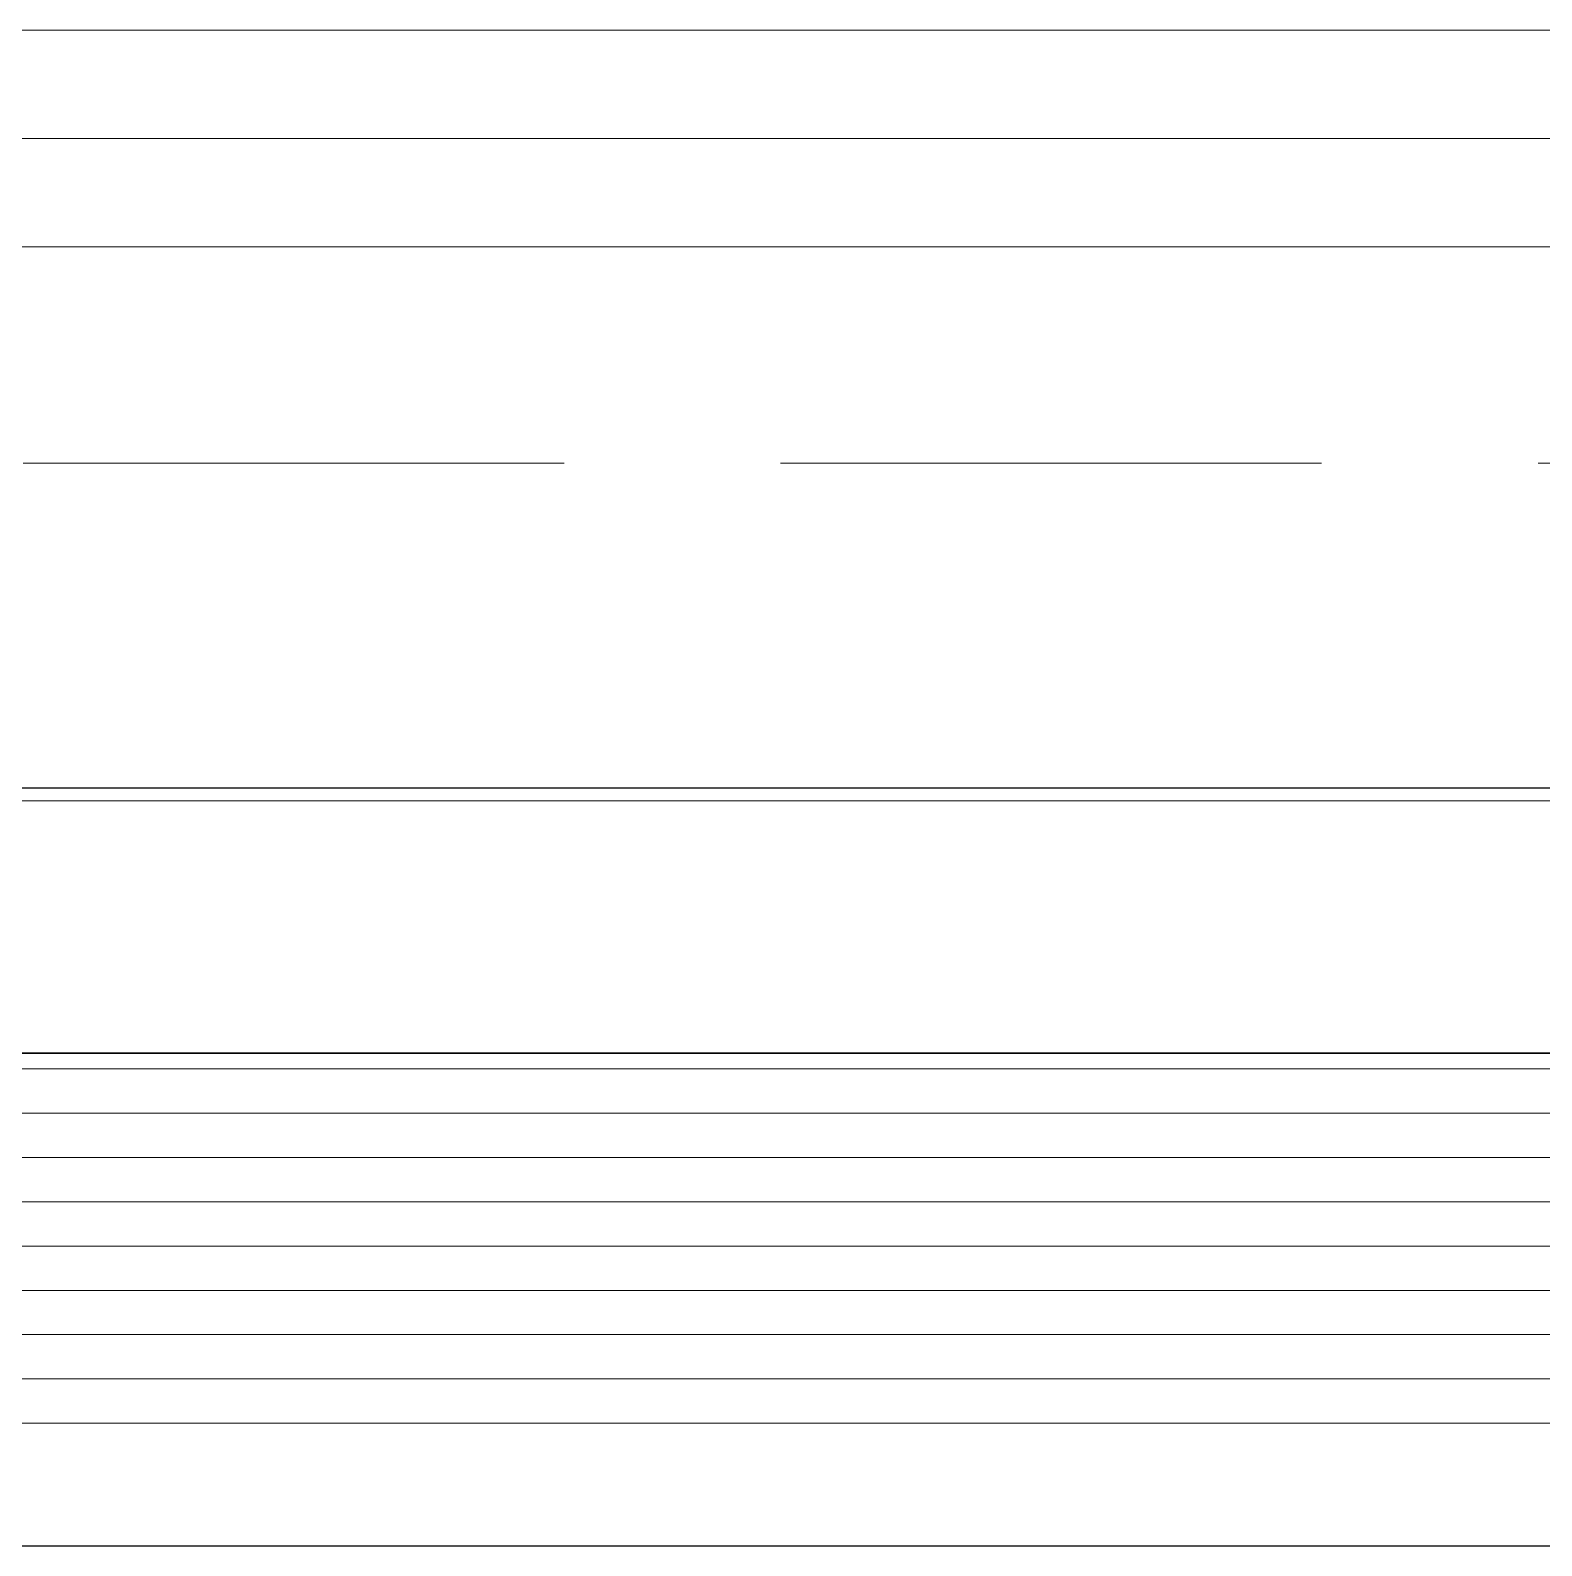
# Model space of a CAD drawing. Extents: x -518115 to 389031, y -231062 to 1628073.
# Drawn here: x 45370 to 46068, y 440432 to 441132 of the extents above; entities that cross this region are included whole.
import ezdxf

# ---------------------------------------------------------------- set-up
doc = ezdxf.new("R2010")
doc.units = 0
doc.header["$LTSCALE"] = 1000
doc.header["$MEASUREMENT"] = 0
doc.linetypes.add('DASH', pattern=[0.35, 0.25, -0.1])
doc.linetypes.add('DOTE', pattern=[2.42, 2, -0.2, 0.02, -0.2])
for name, color, linetype, lineweight in [('DOTE', 19, 'DOTE', 9), ('平面-栏杆', 135, 'Continuous', 15), ('平面-看线', 45, 'Continuous', 15), ('平面-空调预留孔', 173, 'Continuous', 15)]:
    doc.layers.add(name, color=color, linetype=linetype, lineweight=lineweight)
doc.layers.add('看线', color=251, linetype='Continuous')

# ---------------------------------------------------------------- blocks, each defined once
blk = doc.blocks.new('GDGDGDSDA')
at = {"layer": 'DOTE', "linetype": 'DOTE', "ltscale": 0.3}
blk.add_line((471334.82, 361558.33), (417334.82, 361558.33), dxfattribs=at)
blk = doc.blocks.new('gdgdgdrgdfsfs')
at = {"layer": '平面-空调预留孔'}
for p, q in [((703030.02, 763961.62), (701455.02, 763961.62)), ((703023.86, 763845.19), (701461.18, 763845.19)), ((703023.86, 763844.89), (701461.18, 763844.89)), ((703023.86, 763837.79), (701461.18, 763837.79)), ((703026.17, 763817.33), (701458.87, 763817.33)), ((703026.17, 763796.87), (701458.87, 763796.87)), ((703026.17, 763776.42), (701458.87, 763776.42)), ((703026.17, 763755.96), (701458.87, 763755.96)), ((703026.17, 763735.5), (701458.87, 763735.5)), ((703026.17, 763715.04), (701458.87, 763715.04)), ((703026.17, 763694.59), (701458.87, 763694.59)), ((703026.17, 763674.13), (701458.87, 763674.13))]:
    blk.add_line(p, q, dxfattribs=at)

msp = doc.modelspace()

# ---------------------------------------------------------------- linework, layer by layer
at = {"layer": '平面-栏杆'}
for points in [[(46666.58, 441082.09), (42016.58, 441082.09)], [(46666.58, 441032.09), (42016.58, 441032.09)]]:
    msp.add_lwpolyline(points, dxfattribs=at)
at = {"layer": '平面-看线'}
msp.add_lwpolyline([(46666.58, 441132.09), (42016.58, 441132.09)], dxfattribs=at)
at = {"layer": '平面-看线', "linetype": 'DASH'}
msp.add_lwpolyline([(46666.58, 440932.09), (42016.58, 440932.09)], dxfattribs=at)
at = {"layer": '看线', "color": 202, "ltscale": 0.5}
for points in [[(42016.58, 440782.09), (46666.58, 440782.09)], [(44666.58, 440782.09), (44666.58, 440432.09), (46666.58, 440432.09), (46666.58, 440782.09)]]:
    msp.add_lwpolyline(points, dxfattribs=at)

# ---------------------------------------------------------------- block references
msp.add_blockref('GDGDGDSDA', (-406018.24, 79473.75))
at = {"layer": '平面-空调预留孔', "xscale": -1}
msp.add_blockref('gdgdgdrgdfsfs', (747909.1, -323185.47), dxfattribs=at)

doc.saveas('drawing.dxf')
